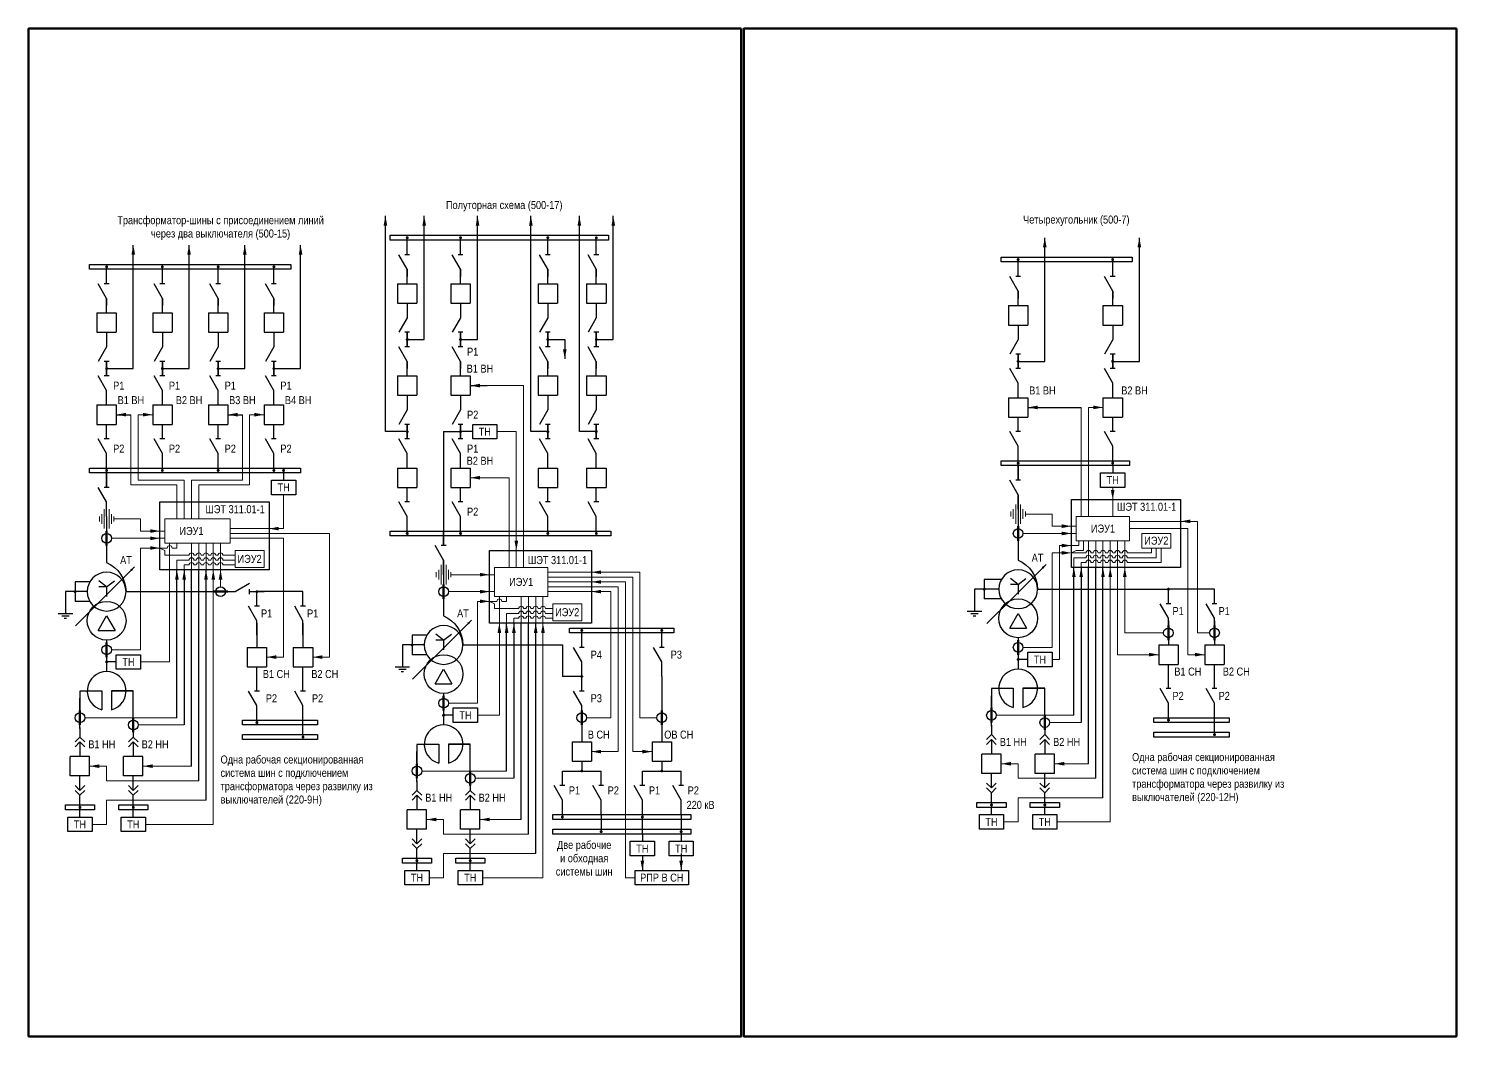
# Model space of a CAD drawing. Header units: millimetres. Extents: x 25558 to 49929, y 1902 to 19390.
# Drawn here: x 35388 to 35977, y 14520 to 14936 of the extents above; entities that cross this region are included whole.
import ezdxf
from ezdxf.enums import TextEntityAlignment as Align

# ---------------------------------------------------------------- set-up
doc = ezdxf.new("R2010")
doc.units = ezdxf.units.MM
doc.layers.add('Основная', color=7, linetype='Continuous', lineweight=30)
doc.layers.add('Тонкая', color=7, linetype='Continuous', lineweight=5)
doc.styles.add('Narrow', font='ARIALN.TTF')
doc.styles.add('Вывод', font='tahoma.ttf', dxfattribs={"height": 2.5})
doc.styles.add('Компонент', font='ARIALN.TTF', dxfattribs={"height": 3.5})

# ---------------------------------------------------------------- blocks, each defined once
blk = doc.blocks.new('*U23')
at = {"color": 0}
blk.add_line((0, 0), (6, 3.43), dxfattribs=at)
blk = doc.blocks.new('*U11')
at = {"color": 0}
blk.add_line((0, -1), (0, 1), dxfattribs=at)
blk = doc.blocks.new('*U34')
at = {"color": 0}
for p, q in [((0, 3), (0, 9)), ((0, -9), (0, -3))]:
    blk.add_line(p, q, dxfattribs=at)
at = {"color": 0, "ltscale": 0.25, "rotation": 89.99999999999999}
for name, p in [('*U23', (0, -3)), ('*U11', (0, 3))]:
    blk.add_blockref(name, p, dxfattribs=at)
at = {"layer": 'Основная'}
for tag, height, style, p in [('В1', 2.5, 'Вывод', (2, 7)), ('ОУ', 3.5, 'Компонент', (-12, 0)), ('В2', 2.5, 'Вывод', (2, -7))]:
    blk.add_attdef(tag, text='', height=height, dxfattribs=dict(at, style=style)).set_placement(p, align=Align.MIDDLE_CENTER)
blk = doc.blocks.new('*U28')
at = {"color": 0}
for p, q in [((0, 0), (-8, 0)), ((-8, -8), (-8, 0)), ((0, -8), (0, 0)), ((0, -8), (-8, -8))]:
    blk.add_line(p, q, dxfattribs=at)
at = {"layer": 'Основная', "style": 'Компонент'}
blk.add_attdef('ОУ', text='', height=3.5, dxfattribs=at).set_placement((-15, -3), align=Align.MIDDLE_CENTER)
blk = doc.blocks.new('*U35')
at = {"color": 0}
for p, q in [((0, 9), (0, 3)), ((0, -3), (0, -9))]:
    blk.add_line(p, q, dxfattribs=at)
at = {"color": 0, "ltscale": 0.25, "xscale": -1, "rotation": 90}
for name, p in [('*U23', (0, 3)), ('*U11', (0, -3))]:
    blk.add_blockref(name, p, dxfattribs=at)
at = {"layer": 'Основная'}
for tag, height, style, p in [('В2', 2.5, 'Вывод', (2, 7)), ('ОУ', 3.5, 'Компонент', (-12, 0)), ('В1', 2.5, 'Вывод', (2, -7))]:
    blk.add_attdef(tag, text='', height=height, dxfattribs=dict(at, style=style)).set_placement(p, align=Align.MIDDLE_CENTER)
blk = doc.blocks.new('*U26')
at = {"ltscale": 0.25}
blk.add_circle((0, 0), 2, dxfattribs=at)
at = {"layer": 'Основная', "color": 0, "lineweight": 50}
blk.add_line((0, -3), (0, 3), dxfattribs=at)
at = {"layer": 'Основная', "style": 'Компонент'}
blk.add_attdef('ОУ', text='', height=3.5, dxfattribs=at).set_placement((-6, 0), align=Align.MIDDLE_CENTER)
blk = doc.blocks.new('*U40')
at = {"ltscale": 0.25}
for p, q in [((-3.46, -4), (0, 2)), ((0, 2), (3.46, -4)), ((-3.46, -4), (3.46, -4))]:
    blk.add_line(p, q, dxfattribs=at)
blk.add_circle((0, 0), 8, dxfattribs=at)
at = {"layer": 'Основная', "style": 'Компонент'}
blk.add_attdef('ОУ', text='', height=3.5, dxfattribs=at).set_placement((17, 0), align=Align.MIDDLE_CENTER)
blk = doc.blocks.new('*U41')
at = {"ltscale": 0.25}
for p, q in [((0, 0), (-20, 0)), ((14.44, 0), (0, 0))]:
    blk.add_line(p, q, dxfattribs=at)
blk.add_lwpolyline([(-18, 0, 1, 0, 0), (-20, 0, 0, 0, 0)], format="xyseb", dxfattribs=at)
at = {"layer": 'Основная', "style": 'Вывод'}
blk.add_attdef('ОС', text='', height=2.5, dxfattribs=at).set_placement((3, 2), align=Align.MIDDLE_CENTER)
blk = doc.blocks.new('*U42')
at = {"ltscale": 0.25}
for q in [(-3.2, 4.4), (3.2, 4.4), (0, -2), (3.21, 2)]:
    blk.add_line((0, 2), q, dxfattribs=at)
blk.add_circle((0, 0), 8, dxfattribs=at)
blk.add_arc((5.23, -0.15), 13.23, 113.28026, 179.33961, dxfattribs=at)
at = {"layer": 'Основная', "style": 'Компонент'}
blk.add_attdef('ОУ', text='', height=3.5, dxfattribs=at).set_placement((-17, 0), align=Align.MIDDLE_CENTER)
blk = doc.blocks.new('*U43')
at = {"color": 0}
for p, q in [((-3, 0), (3, 0)), ((0, 3), (0, 0)), ((-1.5, -1), (1.5, -1)), ((-0.5, -2), (0.5, -2))]:
    blk.add_line(p, q, dxfattribs=at)
blk = doc.blocks.new('*U943')
at = {"layer": 'Основная', "ltscale": 0.25}
for p, q in [((2, 2), (0, 0)), ((0, 0), (2, -2))]:
    blk.add_line(p, q, dxfattribs=at)
blk = doc.blocks.new('*U32')
at = {"color": 0}
for p, q in [((0, 6), (0, 2)), ((0, 0), (0, -6))]:
    blk.add_line(p, q, dxfattribs=at)
at = {"color": 0, "ltscale": 0.25, "xscale": -1, "rotation": 90}
for p in [(0, 2), (0, 0)]:
    blk.add_blockref('*U943', p, dxfattribs=at)
at = {"layer": 'Основная'}
for tag, height, style, p in [('ОУ2', 3.5, 'Компонент', (-5, 6)), ('В2', 2.5, 'Вывод', (3, 6)), ('ОУ1', 3.5, 'Компонент', (-5, -6)), ('В1', 2.5, 'Вывод', (3, -6))]:
    blk.add_attdef(tag, text='', height=height, dxfattribs=dict(at, style=style)).set_placement(p, align=Align.MIDDLE_CENTER)
blk = doc.blocks.new('*U33')
at = {"color": 0}
for p, q in [((0, 0), (0, 6)), ((0, -6), (0, -2))]:
    blk.add_line(p, q, dxfattribs=at)
at = {"color": 0, "ltscale": 0.25, "rotation": 89.99999999999999}
for p in [(0, 0), (0, -2)]:
    blk.add_blockref('*U943', p, dxfattribs=at)
at = {"layer": 'Основная'}
for tag, height, style, p in [('ОУ1', 3.5, 'Компонент', (-5, 6)), ('В1', 2.5, 'Вывод', (3, 6)), ('ОУ2', 3.5, 'Компонент', (-5, -6)), ('В2', 2.5, 'Вывод', (3, -6))]:
    blk.add_attdef(tag, text='', height=height, dxfattribs=dict(at, style=style)).set_placement(p, align=Align.MIDDLE_CENTER)
blk = doc.blocks.new('*U52')
at = {"color": 0}
for p, q in [((0, 3), (0, 9)), ((0, -9), (0, -3))]:
    blk.add_line(p, q, dxfattribs=at)
at = {"color": 0, "ltscale": 0.25, "rotation": 89.99999999999999}
for name, p in [('*U23', (0, -3)), ('*U11', (0, 3))]:
    blk.add_blockref(name, p, dxfattribs=at)
at = {"layer": 'Основная'}
for tag, height, style, p in [('В1', 2.5, 'Вывод', (2, 7)), ('ОУ', 3.5, 'Компонент', (-13, -1)), ('В2', 2.5, 'Вывод', (2, -7))]:
    blk.add_attdef(tag, text='', height=height, dxfattribs=dict(at, style=style)).set_placement(p, align=Align.MIDDLE_CENTER)
blk = doc.blocks.new('*U20')
at = {"ltscale": 0.25}
blk.add_circle((0, 0), 2, dxfattribs=at)
at = {"layer": 'Основная', "color": 0, "lineweight": 50}
blk.add_line((3, 0), (-3, 0), dxfattribs=at)
at = {"layer": 'Основная', "style": 'Компонент'}
blk.add_attdef('ОУ', text='', height=3.5, dxfattribs=at).set_placement((0, -6), align=Align.MIDDLE_CENTER)

msp = doc.modelspace()

# ---------------------------------------------------------------- linework, layer by layer
for p, q in [((35570, 14789), (35577, 14789)), ((35800, 14780), (35822, 14780)), ((35424, 14777), (35430, 14777)), ((35470, 14777), (35476, 14777)), ((35819, 14653), (35819, 14714)), ((35822, 14714), (35822, 14650)), ((35825, 14633), (35825, 14714)), ((35828, 14627), (35828, 14714)), ((35831, 14619), (35831, 14714)), ((35449, 14652), (35449, 14713)), ((35452, 14713), (35452, 14649)), ((35455, 14632), (35455, 14713)), ((35458, 14626), (35458, 14713)), ((35461, 14618), (35461, 14713)), ((35585, 14630), (35585, 14691)), ((35588, 14691), (35588, 14627)), ((35591, 14610), (35591, 14691)), ((35594, 14604), (35594, 14691)), ((35597, 14596), (35597, 14691)), ((35657, 14596), (35657, 14589)), ((35641, 14595), (35641, 14590)), ((35641, 14594), (35641, 14589))]:
    msp.add_line(p, q)
at = {"layer": 'Основная'}
for p, q in [((35535, 14770), (35535, 14859)), ((35551, 14808), (35551, 14859)), ((35573, 14808), (35573, 14859)), ((35595, 14770), (35595, 14859)), ((35615, 14770), (35615, 14859)), ((35629, 14808), (35629, 14859)), ((35544, 14849), (35544, 14850)), ((35566, 14849), (35566, 14850)), ((35602, 14849), (35602, 14850)), ((35622, 14849), (35622, 14850)), ((35807, 14799), (35807, 14850)), ((35846, 14799), (35846, 14850)), ((35431, 14796), (35431, 14847)), ((35454, 14796), (35454, 14847)), ((35477, 14796), (35477, 14847)), ((35500, 14796), (35500, 14847)), ((35420, 14837), (35420, 14838)), ((35443, 14837), (35443, 14838)), ((35466, 14837), (35466, 14838)), ((35489, 14837), (35489, 14838)), ((35544, 14837), (35544, 14834)), ((35566, 14837), (35566, 14834)), ((35602, 14837), (35602, 14834)), ((35622, 14837), (35622, 14834)), ((35796, 14840), (35796, 14841)), ((35835, 14840), (35835, 14841)), ((35796, 14828), (35796, 14825)), ((35835, 14828), (35835, 14825)), ((35420, 14825), (35420, 14822)), ((35443, 14825), (35443, 14822)), ((35466, 14825), (35466, 14822)), ((35489, 14825), (35489, 14822)), ((35544, 14808), (35551, 14808)), ((35566, 14808), (35573, 14808)), ((35602, 14808), (35609, 14808)), ((35609, 14808), (35609, 14800)), ((35622, 14808), (35629, 14808)), ((35420, 14796), (35431, 14796)), ((35443, 14796), (35454, 14796)), ((35466, 14796), (35477, 14796)), ((35489, 14796), (35500, 14796)), ((35544, 14799), (35544, 14796)), ((35566, 14799), (35566, 14796)), ((35602, 14799), (35602, 14796)), ((35622, 14799), (35622, 14796)), ((35796, 14799), (35807, 14799)), ((35835, 14799), (35846, 14799)), ((35796, 14770), (35796, 14774)), ((35835, 14770), (35835, 14774)), ((35420, 14767), (35420, 14771)), ((35443, 14767), (35443, 14771)), ((35466, 14767), (35466, 14771)), ((35489, 14767), (35489, 14771)), ((35544, 14770), (35535, 14770)), ((35559, 14770), (35559, 14727)), ((35559, 14770), (35566, 14770)), ((35571, 14770), (35566, 14770)), ((35602, 14770), (35595, 14770)), ((35622, 14770), (35615, 14770)), ((35420, 14753), (35420, 14755)), ((35443, 14755), (35443, 14754)), ((35466, 14755), (35466, 14754)), ((35489, 14755), (35489, 14754)), ((35796, 14756), (35796, 14758)), ((35796, 14756), (35796, 14750)), ((35796, 14756), (35796, 14750)), ((35835, 14758), (35835, 14757)), ((35835, 14756), (35835, 14757)), ((35835, 14756), (35835, 14753)), ((35420, 14753), (35420, 14747)), ((35493, 14753), (35493, 14754)), ((35493, 14753), (35493, 14750)), ((35544, 14741), (35544, 14745)), ((35566, 14741), (35566, 14745)), ((35602, 14741), (35602, 14745)), ((35622, 14741), (35622, 14745)), ((35796, 14744), (35796, 14718)), ((35420, 14735), (35420, 14720)), ((35796, 14736), (35796, 14721)), ((35544, 14729), (35544, 14728)), ((35559, 14727), (35559, 14723)), ((35566, 14729), (35566, 14728)), ((35602, 14729), (35602, 14728)), ((35622, 14729), (35622, 14728)), ((35420, 14720), (35420, 14716)), ((35796, 14721), (35796, 14717)), ((35559, 14717), (35559, 14698)), ((35501, 14704), (35482, 14704)), ((35877, 14705), (35858, 14705)), ((35559, 14698), (35559, 14694)), ((35482, 14691), (35482, 14681)), ((35501, 14691), (35501, 14681)), ((35858, 14692), (35858, 14682)), ((35877, 14692), (35877, 14682)), ((35420, 14684), (35420, 14671)), ((35616, 14687), (35616, 14688)), ((35649, 14687), (35649, 14688)), ((35796, 14685), (35796, 14672)), ((35608, 14682), (35608, 14669)), ((35424, 14675), (35420, 14675)), ((35482, 14669), (35482, 14673)), ((35501, 14669), (35501, 14673)), ((35800, 14676), (35796, 14676)), ((35858, 14670), (35858, 14674)), ((35877, 14670), (35877, 14674)), ((35616, 14669), (35608, 14669)), ((35649, 14669), (35649, 14651)), ((35409, 14663), (35409, 14650)), ((35559, 14662), (35559, 14649)), ((35785, 14664), (35785, 14651)), ((35785, 14648.5), (35785, 14661)), ((35409, 14647.5), (35409, 14660)), ((35482, 14651), (35482, 14650)), ((35501, 14645), (35501, 14651)), ((35563, 14653), (35559, 14653)), ((35616, 14651), (35616, 14642)), ((35649, 14651), (35649, 14642)), ((35858, 14652), (35858, 14651)), ((35877, 14646), (35877, 14652)), ((35501, 14645), (35501, 14644)), ((35877, 14646), (35877, 14645)), ((35548, 14641), (35548, 14628)), ((35548, 14625.5), (35548, 14638)), ((35616, 14634), (35616, 14630)), ((35649, 14634), (35649, 14630)), ((35608, 14630), (35616, 14630)), ((35616, 14630), (35624, 14630)), ((35641, 14630), (35649, 14630)), ((35649, 14630), (35657, 14630)), ((35409, 14614), (35409, 14616)), ((35409, 14611), (35409, 14614)), ((35431, 14614), (35431, 14616)), ((35431, 14611), (35431, 14614)), ((35785, 14617), (35785, 14615)), ((35785, 14612), (35785, 14615)), ((35807, 14617), (35807, 14615)), ((35807, 14612), (35807, 14615)), ((35608, 14612), (35608, 14611)), ((35624, 14612), (35624, 14606)), ((35641, 14612), (35641, 14611)), ((35641, 14604), (35641, 14611)), ((35657, 14612), (35657, 14606)), ((35624, 14606), (35624, 14605)), ((35641, 14604), (35641, 14601)), ((35657, 14606), (35657, 14605)), ((35657, 14605), (35657, 14601)), ((35548, 14594), (35548, 14592)), ((35548, 14589), (35548, 14592)), ((35570, 14594), (35570, 14592)), ((35570, 14589), (35570, 14592))]:
    msp.add_line(p, q, dxfattribs=at)
for points in [[(35537, 14851), (35627, 14851), (35627, 14849), (35537, 14849)], [(35413, 14839), (35496, 14839), (35496, 14837), (35413, 14837)], [(35789, 14842), (35843, 14842), (35843, 14840), (35789, 14840)], [(35571, 14773), (35581, 14773), (35581, 14767), (35571, 14767)], [(35413, 14755), (35500, 14755), (35500, 14753), (35413, 14753)], [(35789, 14758), (35842, 14758), (35842, 14756), (35789, 14756)], [(35488, 14750), (35498, 14750), (35498, 14744), (35488, 14744)], [(35830, 14753), (35840, 14753), (35840, 14747), (35830, 14747)], [(35442, 14741), (35487, 14741), (35487, 14713), (35442, 14713)], [(35818, 14742), (35863, 14742), (35863, 14714), (35818, 14714)], [(35537, 14729), (35628, 14729), (35628, 14727), (35537, 14727)], [(35578, 14721), (35620, 14721), (35620, 14691), (35578, 14691)], [(35611, 14689), (35654, 14689), (35654, 14687), (35611, 14687)], [(35424, 14678), (35434, 14678), (35434, 14672), (35424, 14672)], [(35800, 14679), (35810, 14679), (35810, 14673), (35800, 14673)], [(35563, 14656), (35573, 14656), (35573, 14650), (35563, 14650)], [(35476, 14651), (35507, 14651), (35507, 14649), (35476, 14649)], [(35852, 14652), (35883, 14652), (35883, 14650), (35852, 14650)], [(35476, 14645), (35507, 14645), (35507, 14643), (35476, 14643)], [(35852, 14646), (35883, 14646), (35883, 14644), (35852, 14644)], [(35403, 14616), (35415, 14616), (35415, 14614), (35403, 14614)], [(35425, 14616), (35437, 14616), (35437, 14614), (35425, 14614)], [(35779, 14617), (35791, 14617), (35791, 14615), (35779, 14615)], [(35801, 14617), (35813, 14617), (35813, 14615), (35801, 14615)], [(35404, 14611), (35414, 14611), (35414, 14605), (35404, 14605)], [(35426, 14611), (35436, 14611), (35436, 14605), (35426, 14605)], [(35604, 14612), (35661, 14612), (35661, 14610), (35604, 14610)], [(35780, 14612), (35790, 14612), (35790, 14606), (35780, 14606)], [(35802, 14612), (35812, 14612), (35812, 14606), (35802, 14606)], [(35604, 14606), (35661, 14606), (35661, 14604), (35604, 14604)], [(35636, 14601), (35646, 14601), (35646, 14595), (35636, 14595)], [(35652, 14601), (35662, 14601), (35662, 14595), (35652, 14595)], [(35542, 14594), (35554, 14594), (35554, 14592), (35542, 14592)], [(35564, 14594), (35576, 14594), (35576, 14592), (35564, 14592)], [(35543, 14589), (35553, 14589), (35553, 14583), (35543, 14583)], [(35565, 14589), (35575, 14589), (35575, 14583), (35565, 14583)], [(35638, 14589), (35660, 14589), (35660, 14583), (35638, 14583)]]:
    msp.add_lwpolyline(points, close=True, dxfattribs=at)
at = {"layer": 'Основная', "ltscale": 0.25, "const_width": 0.6}
for points in [[(35543.7, 14850, 1), (35544.3, 14850, 1)], [(35565.7, 14850, 1), (35566.3, 14850, 1)], [(35601.7, 14850, 1), (35602.3, 14850, 1)], [(35621.7, 14850, 1), (35622.3, 14850, 1)], [(35419.7, 14838, 1), (35420.3, 14838, 1)], [(35442.7, 14838, 1), (35443.3, 14838, 1)], [(35465.7, 14838, 1), (35466.3, 14838, 1)], [(35488.7, 14838, 1), (35489.3, 14838, 1)], [(35795.7, 14841, 1), (35796.3, 14841, 1)], [(35834.7, 14841, 1), (35835.3, 14841, 1)], [(35544.3, 14808.01, 1), (35543.7, 14808.01, 1)], [(35566.3, 14808.01, 1), (35565.7, 14808.01, 1)], [(35602.3, 14808.01, 1), (35601.7, 14808.01, 1)], [(35622.3, 14808.01, 1), (35621.7, 14808.01, 1)], [(35420.3, 14796.01, 1), (35419.7, 14796.01, 1)], [(35443.3, 14796.01, 1), (35442.7, 14796.01, 1)], [(35466.3, 14796.01, 1), (35465.7, 14796.01, 1)], [(35489.3, 14796.01, 1), (35488.7, 14796.01, 1)], [(35796.3, 14799.01, 1), (35795.7, 14799.01, 1)], [(35835.3, 14799.01, 1), (35834.7, 14799.01, 1)], [(35544.3, 14770.01, 1), (35543.7, 14770.01, 1)], [(35566.3, 14770.01, 1), (35565.7, 14770.01, 1)], [(35602.3, 14770.01, 1), (35601.7, 14770.01, 1)], [(35622.3, 14770.01, 1), (35621.7, 14770.01, 1)], [(35419.7, 14754, 1), (35420.3, 14754, 1)], [(35442.7, 14754, 1), (35443.3, 14754, 1)], [(35465.7, 14754, 1), (35466.3, 14754, 1)], [(35488.7, 14754, 1), (35489.3, 14754, 1)], [(35492.7, 14754, 1), (35493.3, 14754, 1)], [(35795.7, 14757, 1), (35796.3, 14757, 1)], [(35834.7, 14757, 1), (35835.3, 14757, 1)], [(35543.7, 14728, 1), (35544.3, 14728, 1)], [(35565.7, 14728, 1), (35566.3, 14728, 1)], [(35601.7, 14728, 1), (35602.3, 14728, 1)], [(35621.7, 14728, 1), (35622.3, 14728, 1)], [(35406.7, 14704, 1), (35407.3, 14704, 1)], [(35481.7, 14704, 1), (35482.3, 14704, 1)], [(35781.7, 14705, 1), (35782.3, 14705, 1)], [(35857.7, 14705, 1), (35858.3, 14705, 1)], [(35615.7, 14688, 1), (35616.3, 14688, 1)], [(35648.7, 14688, 1), (35649.3, 14688, 1)], [(35545.7, 14682, 1), (35546.3, 14682, 1)], [(35419.7, 14675, 1), (35420.3, 14675, 1)], [(35795.7, 14676, 1), (35796.3, 14676, 1)], [(35616.3, 14669.01, 1), (35615.7, 14669.01, 1)], [(35481.7, 14650, 1), (35482.3, 14650, 1)], [(35558.7, 14653, 1), (35559.3, 14653, 1)], [(35857.7, 14651, 1), (35858.3, 14651, 1)], [(35500.7, 14644, 1), (35501.3, 14644, 1)], [(35876.7, 14645, 1), (35877.3, 14645, 1)], [(35616.3, 14630.01, 1), (35615.7, 14630.01, 1)], [(35649.3, 14630.01, 1), (35648.7, 14630.01, 1)], [(35408.7, 14615, 1), (35409.3, 14615, 1)], [(35430.7, 14615, 1), (35431.3, 14615, 1)], [(35784.7, 14616, 1), (35785.3, 14616, 1)], [(35806.7, 14616, 1), (35807.3, 14616, 1)], [(35607.7, 14611, 1), (35608.3, 14611, 1)], [(35640.7, 14611, 1), (35641.3, 14611, 1)], [(35623.7, 14605, 1), (35624.3, 14605, 1)], [(35656.7, 14605, 1), (35657.3, 14605, 1)], [(35547.7, 14593, 1), (35548.3, 14593, 1)], [(35569.7, 14593, 1), (35570.3, 14593, 1)]]:
    msp.add_lwpolyline(points, format="xyb", close=True, dxfattribs=at)
at = {"layer": 'Основная'}
for points in [[(35413, 14708), (35407, 14708)], [(35407, 14708), (35407, 14700)], [(35789, 14709), (35782, 14709)], [(35782, 14709), (35782, 14701)], [(35407, 14704), (35403, 14704)], [(35403, 14704), (35403, 14698)], [(35412, 14704), (35406, 14704)], [(35428, 14704), (35446, 14704)], [(35446, 14704), (35473, 14704)], [(35782, 14705), (35778, 14705)], [(35778, 14705), (35778, 14699)], [(35788, 14705), (35781, 14705)], [(35804, 14705), (35822, 14705)], [(35822, 14705), (35858, 14705)], [(35413, 14700), (35407, 14700)], [(35789, 14701), (35782, 14701)], [(35420, 14684), (35420, 14676)], [(35552, 14686), (35546, 14686)], [(35546, 14686), (35546, 14678)], [(35796, 14685), (35796, 14677)], [(35546, 14682), (35542, 14682)], [(35542, 14682), (35542, 14676)], [(35551, 14682), (35545, 14682)], [(35552, 14678), (35546, 14678)], [(35567, 14682), (35585, 14682)], [(35585, 14682), (35608, 14682)], [(35409, 14663.13), (35418, 14663.13), (35418, 14655.25)], [(35409, 14663.13), (35418, 14663.13)], [(35431, 14663.13), (35422, 14663.13), (35422, 14655.25)], [(35422, 14663.13), (35431, 14663.13)], [(35431, 14648), (35431, 14663.13)], [(35559, 14662), (35559, 14654)], [(35785, 14664.13), (35794, 14664.13), (35794, 14656.25)], [(35785, 14664.13), (35794, 14664.13)], [(35807, 14664.13), (35798, 14664.13), (35798, 14656.25)], [(35798, 14664.13), (35807, 14664.13)], [(35807, 14649), (35807, 14664.13)], [(35548, 14641.13), (35557, 14641.13), (35557, 14633.25)], [(35548, 14641.13), (35557, 14641.13)], [(35570, 14641.13), (35561, 14641.13), (35561, 14633.25)], [(35561, 14641.13), (35570, 14641.13)], [(35570, 14626), (35570, 14641.13)]]:
    msp.add_lwpolyline(points, dxfattribs=at)
at = {"layer": 'Основная', "ltscale": 0.25}
for centre in [(35796, 14664), (35420, 14663), (35559, 14641)]:
    msp.add_arc(centre, 8, 284.47752, 255.5225, dxfattribs=at)
at = {"layer": 'Тонкая'}
for p, q in [((35577, 14789), (35592, 14789)), ((35592, 14789), (35592, 14719)), ((35822, 14780), (35822, 14742)), ((35831, 14780), (35825, 14780)), ((35825, 14780), (35825, 14742)), ((35430, 14777), (35430, 14748)), ((35439, 14777), (35433, 14777)), ((35433, 14777), (35433, 14750)), ((35476, 14777), (35476, 14750)), ((35485, 14777), (35479, 14777)), ((35479, 14777), (35479, 14748)), ((35581, 14770), (35589, 14770)), ((35589, 14770), (35589, 14719)), ((35433, 14750), (35452, 14750)), ((35452, 14750), (35452, 14748)), ((35476, 14750), (35455, 14750)), ((35455, 14750), (35455, 14741)), ((35570, 14751), (35586, 14751)), ((35586, 14751), (35586, 14719)), ((35430, 14748), (35449, 14748)), ((35449, 14748), (35449, 14741)), ((35452, 14748), (35452, 14741)), ((35458, 14741), (35458, 14748)), ((35458, 14748), (35479, 14748)), ((35493, 14744), (35493, 14730)), ((35835, 14747), (35835, 14742)), ((35419, 14738), (35419, 14730)), ((35421, 14738), (35421, 14730)), ((35449, 14741), (35449, 14734)), ((35452, 14741), (35452, 14734)), ((35455, 14741), (35455, 14734)), ((35458, 14741), (35458, 14734)), ((35793, 14737), (35793, 14735)), ((35794, 14738), (35794, 14734)), ((35795, 14740), (35795, 14732)), ((35797, 14740), (35797, 14732)), ((35798, 14738), (35798, 14734)), ((35799, 14737), (35799, 14735)), ((35822, 14742), (35822, 14735)), ((35825, 14742), (35825, 14735)), ((35835, 14742), (35835, 14735)), ((35417, 14735), (35417, 14733)), ((35418, 14736), (35418, 14732)), ((35422, 14736), (35422, 14732)), ((35423, 14735), (35423, 14733)), ((35423, 14734), (35434, 14734)), ((35434, 14734), (35434, 14729)), ((35799, 14736), (35810, 14736)), ((35810, 14736), (35810, 14731)), ((35810, 14731), (35818, 14731)), ((35818, 14731), (35820, 14731)), ((35863, 14733), (35842, 14733)), ((35870, 14733), (35863, 14733)), ((35870, 14687), (35870, 14733)), ((35422, 14726), (35442, 14726)), ((35434, 14729), (35442, 14729)), ((35442, 14729), (35444, 14729)), ((35442, 14726), (35444, 14726)), ((35471, 14730), (35487, 14730)), ((35471, 14728), (35487, 14728)), ((35471, 14726), (35487, 14726)), ((35487, 14730), (35493, 14730)), ((35512, 14728), (35487, 14728)), ((35487, 14726), (35493, 14726)), ((35493, 14677), (35493, 14726)), ((35512, 14677), (35512, 14728)), ((35798, 14728), (35818, 14728)), ((35818, 14728), (35820, 14728)), ((35821, 14723), (35821, 14725)), ((35823, 14721), (35823, 14725)), ((35825, 14714), (35825, 14725)), ((35828, 14714), (35828, 14725)), ((35831, 14714), (35831, 14725)), ((35834, 14714), (35834, 14725)), ((35837, 14714), (35837, 14725)), ((35840, 14714), (35840, 14725)), ((35863, 14730), (35842, 14730)), ((35866, 14730), (35863, 14730)), ((35866, 14678), (35866, 14730)), ((35434, 14680), (35434, 14722)), ((35434, 14722), (35442, 14722)), ((35442, 14722), (35445, 14722)), ((35442, 14722), (35444, 14721)), ((35444, 14721), (35444, 14719)), ((35446, 14713), (35446, 14724)), ((35447, 14722), (35449, 14722)), ((35449, 14722), (35449, 14724)), ((35455, 14713), (35455, 14724)), ((35458, 14713), (35458, 14724)), ((35461, 14713), (35461, 14724)), ((35464, 14713), (35464, 14724)), ((35467, 14713), (35467, 14724)), ((35810, 14681), (35810, 14720)), ((35810, 14720), (35816, 14720)), ((35813, 14676), (35813, 14723)), ((35813, 14723), (35818, 14723)), ((35818, 14723), (35821, 14723)), ((35820, 14721), (35818, 14720)), ((35818, 14720), (35824, 14720)), ((35818, 14720), (35822, 14720)), ((35820, 14721), (35823, 14721)), ((35826, 14720), (35827, 14720)), ((35826, 14720), (35827, 14720)), ((35829, 14720), (35830, 14720)), ((35829, 14720), (35830, 14720)), ((35832, 14720), (35833, 14720)), ((35832, 14720), (35833, 14720)), ((35835, 14720), (35836, 14720)), ((35835, 14720), (35836, 14720)), ((35838, 14720), (35839, 14720)), ((35838, 14720), (35839, 14720)), ((35841, 14720), (35851, 14720)), ((35851, 14720), (35851, 14722)), ((35853, 14718), (35853, 14722)), ((35855, 14716), (35855, 14722)), ((35444, 14719), (35453, 14719)), ((35449, 14713), (35449, 14717)), ((35449, 14717), (35454, 14717)), ((35452, 14713), (35452, 14715)), ((35452, 14715), (35454, 14715)), ((35453, 14719), (35454, 14719)), ((35453, 14719), (35454, 14719)), ((35453, 14717), (35454, 14717)), ((35453, 14715), (35454, 14715)), ((35456, 14719), (35457, 14719)), ((35456, 14719), (35457, 14719)), ((35456, 14717), (35457, 14717)), ((35456, 14717), (35457, 14717)), ((35456, 14715), (35457, 14715)), ((35456, 14715), (35457, 14715)), ((35459, 14719), (35460, 14719)), ((35459, 14719), (35460, 14719)), ((35459, 14717), (35460, 14717)), ((35459, 14717), (35460, 14717)), ((35459, 14715), (35460, 14715)), ((35459, 14715), (35460, 14715)), ((35462, 14719), (35463, 14719)), ((35462, 14719), (35463, 14719)), ((35462, 14717), (35463, 14717)), ((35462, 14717), (35463, 14717)), ((35462, 14715), (35463, 14715)), ((35462, 14715), (35463, 14715)), ((35465, 14719), (35466, 14719)), ((35465, 14717), (35466, 14717)), ((35465, 14715), (35466, 14715)), ((35468, 14719), (35473, 14719)), ((35468, 14717), (35473, 14717)), ((35468, 14715), (35473, 14715)), ((35558, 14715), (35558, 14707)), ((35560, 14715), (35560, 14707)), ((35586, 14719), (35586, 14714)), ((35589, 14719), (35589, 14714)), ((35592, 14719), (35592, 14714)), ((35819, 14718), (35824, 14718)), ((35819, 14714), (35819, 14718)), ((35822, 14716), (35824, 14716)), ((35822, 14714), (35822, 14716)), ((35826, 14718), (35827, 14718)), ((35826, 14718), (35827, 14718)), ((35826, 14716), (35827, 14716)), ((35826, 14716), (35827, 14716)), ((35829, 14718), (35830, 14718)), ((35829, 14718), (35830, 14718)), ((35829, 14716), (35830, 14716)), ((35829, 14716), (35830, 14716)), ((35832, 14718), (35833, 14718)), ((35832, 14718), (35833, 14718)), ((35832, 14716), (35833, 14716)), ((35832, 14716), (35833, 14716)), ((35834, 14609), (35834, 14714)), ((35835, 14718), (35836, 14718)), ((35835, 14718), (35836, 14718)), ((35835, 14716), (35836, 14716)), ((35835, 14716), (35836, 14716)), ((35837, 14714), (35837, 14678)), ((35838, 14718), (35839, 14718)), ((35838, 14718), (35839, 14718)), ((35838, 14716), (35839, 14716)), ((35838, 14716), (35839, 14716)), ((35840, 14687), (35840, 14714)), ((35841, 14718), (35853, 14718)), ((35841, 14716), (35855, 14716)), ((35446, 14675), (35446, 14713)), ((35464, 14608), (35464, 14713)), ((35467, 14706), (35467, 14713)), ((35556, 14712), (35556, 14710)), ((35557, 14713), (35557, 14709)), ((35561, 14713), (35561, 14709)), ((35562, 14712), (35562, 14710)), ((35562, 14711), (35567, 14711)), ((35578, 14711), (35567, 14711)), ((35578, 14711), (35580, 14711)), ((35620, 14712), (35602, 14712)), ((35602, 14710), (35620, 14710)), ((35602, 14708), (35620, 14708)), ((35640, 14712), (35620, 14712)), ((35637, 14710), (35620, 14710)), ((35620, 14708), (35634, 14708)), ((35634, 14708), (35634, 14586)), ((35637, 14638), (35637, 14710)), ((35640, 14652), (35640, 14712)), ((35561, 14704), (35578, 14704)), ((35578, 14704), (35580, 14704)), ((35582, 14691), (35582, 14702)), ((35585, 14700), (35585, 14702)), ((35591, 14691), (35591, 14702)), ((35594, 14691), (35594, 14702)), ((35597, 14691), (35597, 14702)), ((35600, 14691), (35600, 14702)), ((35602, 14706), (35620, 14706)), ((35602, 14704), (35620, 14704)), ((35631, 14706), (35620, 14706)), ((35628, 14704), (35620, 14704)), ((35628, 14652), (35628, 14704)), ((35631, 14638), (35631, 14706)), ((35573, 14658), (35573, 14700)), ((35573, 14700), (35578, 14700)), ((35578, 14700), (35581, 14700)), ((35578, 14700), (35580, 14699)), ((35580, 14699), (35580, 14697)), ((35580, 14697), (35589, 14697)), ((35583, 14700), (35585, 14700)), ((35589, 14697), (35590, 14697)), ((35589, 14697), (35590, 14697)), ((35592, 14697), (35593, 14697)), ((35592, 14697), (35593, 14697)), ((35595, 14697), (35596, 14697)), ((35595, 14697), (35596, 14697)), ((35598, 14697), (35599, 14697)), ((35598, 14697), (35599, 14697)), ((35601, 14697), (35604, 14697)), ((35582, 14653), (35582, 14691)), ((35585, 14691), (35585, 14695)), ((35585, 14695), (35590, 14695)), ((35588, 14691), (35588, 14693)), ((35588, 14693), (35590, 14693)), ((35589, 14695), (35590, 14695)), ((35589, 14693), (35590, 14693)), ((35592, 14695), (35593, 14695)), ((35592, 14695), (35593, 14695)), ((35592, 14693), (35593, 14693)), ((35592, 14693), (35593, 14693)), ((35595, 14695), (35596, 14695)), ((35595, 14695), (35596, 14695)), ((35595, 14693), (35596, 14693)), ((35595, 14693), (35596, 14693)), ((35598, 14695), (35599, 14695)), ((35598, 14695), (35599, 14695)), ((35598, 14693), (35599, 14693)), ((35598, 14693), (35599, 14693)), ((35600, 14586), (35600, 14691)), ((35601, 14695), (35604, 14695)), ((35601, 14693), (35604, 14693)), ((35856, 14687), (35840, 14687)), ((35875, 14687), (35870, 14687)), ((35422, 14680), (35434, 14680)), ((35798, 14681), (35810, 14681)), ((35837, 14678), (35854, 14678)), ((35866, 14678), (35873, 14678)), ((35434, 14675), (35446, 14675)), ((35493, 14677), (35486, 14677)), ((35512, 14677), (35505, 14677)), ((35810, 14676), (35813, 14676)), ((35561, 14658), (35573, 14658)), ((35411, 14652), (35449, 14652)), ((35433, 14649), (35452, 14649)), ((35573, 14653), (35582, 14653)), ((35618, 14652), (35628, 14652)), ((35640, 14652), (35647, 14652)), ((35787, 14653), (35819, 14653)), ((35809, 14650), (35822, 14650)), ((35620, 14638), (35631, 14638)), ((35645, 14638), (35637, 14638)), ((35413, 14632), (35420, 14632)), ((35420, 14632), (35420, 14626)), ((35455, 14632), (35435, 14632)), ((35789, 14633), (35796, 14633)), ((35796, 14633), (35796, 14627)), ((35825, 14633), (35811, 14633)), ((35420, 14626), (35458, 14626)), ((35550, 14630), (35585, 14630)), ((35572, 14627), (35588, 14627)), ((35796, 14627), (35828, 14627)), ((35796, 14609), (35796, 14619)), ((35796, 14619), (35831, 14619)), ((35420, 14608), (35420, 14618)), ((35420, 14618), (35461, 14618)), ((35414, 14608), (35420, 14608)), ((35436, 14608), (35464, 14608)), ((35552, 14610), (35559, 14610)), ((35559, 14610), (35559, 14604)), ((35591, 14610), (35574, 14610)), ((35790, 14609), (35796, 14609)), ((35812, 14609), (35834, 14609)), ((35559, 14604), (35594, 14604)), ((35559, 14586), (35559, 14596)), ((35559, 14596), (35597, 14596)), ((35657, 14595), (35657, 14596)), ((35553, 14586), (35559, 14586)), ((35575, 14586), (35600, 14586)), ((35638, 14586), (35634, 14586))]:
    msp.add_line(p, q, dxfattribs=at)
at = {"layer": 'Тонкая', "color": 3, "lineweight": 50}
for points in [[(35681.8, 14936.3), (35681.8, 14520.5), (35387.8, 14520.5), (35387.8, 14936.3)], [(35976.8, 14936.3), (35976.8, 14520.5), (35682.8, 14520.5), (35682.8, 14936.3)]]:
    msp.add_lwpolyline(points, close=True, dxfattribs=at)
at = {"layer": 'Тонкая', "ltscale": 0.3}
for points in [[(35535, 14859, 0, 1.5, 0), (35535, 14855, 0, 0, 0)], [(35551, 14859, 0, 1.5, 0), (35551, 14855, 0, 0, 0)], [(35573, 14859, 0, 1.5, 0), (35573, 14855, 0, 0, 0)], [(35595, 14859, 0, 1.5, 0), (35595, 14855, 0, 0, 0)], [(35615, 14859, 0, 1.5, 0), (35615, 14855, 0, 0, 0)], [(35629, 14859, 0, 1.5, 0), (35629, 14855, 0, 0, 0)], [(35807, 14850, 0, 1.5, 0), (35807, 14846, 0, 0, 0)], [(35846, 14850, 0, 1.5, 0), (35846, 14846, 0, 0, 0)], [(35431, 14847, 0, 1.5, 0), (35431, 14843, 0, 0, 0)], [(35454, 14847, 0, 1.5, 0), (35454, 14843, 0, 0, 0)], [(35477, 14847, 0, 1.5, 0), (35477, 14843, 0, 0, 0)], [(35500, 14847, 0, 1.5, 0), (35500, 14843, 0, 0, 0)], [(35609, 14800, 0, 1.5, 0), (35609, 14804, 0, 0, 0)], [(35570, 14789, 0, 1.5, 0), (35574, 14789, 0, 0, 0)], [(35800, 14780, 0, 1.5, 0), (35804, 14780, 0, 0, 0)], [(35831, 14780, 0, 1.5, 0), (35827, 14780, 0, 0, 0)], [(35424, 14777, 0, 1.5, 0), (35428, 14777, 0, 0, 0)], [(35439, 14777, 0, 1.5, 0), (35435, 14777, 0, 0, 0)], [(35470, 14777, 0, 1.5, 0), (35474, 14777, 0, 0, 0)], [(35485, 14777, 0, 1.5, 0), (35481, 14777, 0, 0, 0)], [(35570, 14751, 0, 1.5, 0), (35574, 14751, 0, 0, 0)], [(35835, 14742, 0, 1.5, 0), (35835, 14746, 0, 0, 0)], [(35818, 14731, 0, 1.5, 0), (35814, 14731, 0, 0, 0)], [(35863, 14733, 0, 1.5, 0), (35867, 14733, 0, 0, 0)], [(35442, 14729, 0, 1.5, 0), (35438, 14729, 0, 0, 0)], [(35442, 14726, 0, 1.5, 0), (35438, 14726, 0, 0, 0)], [(35487, 14730, 0, 1.5, 0), (35491, 14730, 0, 0, 0)], [(35589, 14721, 0, 1.5, 0), (35589, 14725, 0, 0, 0)], [(35818, 14728, 0, 1.5, 0), (35814, 14728, 0, 0, 0)], [(35442, 14722, 0, 1.5, 0), (35438, 14722, 0, 0, 0)], [(35818, 14723, 0, 1.5, 0), (35814, 14723, 0, 0, 0)], [(35818, 14720, 0, 1.5, 0), (35814, 14720, 0, 0, 0)], [(35449, 14713, 0, 1.5, 0), (35449, 14709, 0, 0, 0)], [(35452, 14713, 0, 1.5, 0), (35452, 14709, 0, 0, 0)], [(35461, 14713, 0, 1.5, 0), (35461, 14709, 0, 0, 0)], [(35464, 14713, 0, 1.5, 0), (35464, 14709, 0, 0, 0)], [(35467, 14713, 0, 1.5, 0), (35467, 14709, 0, 0, 0)], [(35819, 14714, 0, 1.5, 0), (35819, 14710, 0, 0, 0)], [(35822, 14714, 0, 1.5, 0), (35822, 14710, 0, 0, 0)], [(35831, 14714, 0, 1.5, 0), (35831, 14710, 0, 0, 0)], [(35834, 14714, 0, 1.5, 0), (35834, 14710, 0, 0, 0)], [(35840, 14714, 0, 1.5, 0), (35840, 14710, 0, 0, 0)], [(35578, 14711, 0, 1.5, 0), (35574, 14711, 0, 0, 0)], [(35620, 14712, 0, 1.5, 0), (35624, 14712, 0, 0, 0)], [(35620, 14708, 0, 1.5, 0), (35624, 14708, 0, 0, 0)], [(35578, 14704, 0, 1.5, 0), (35574, 14704, 0, 0, 0)], [(35620, 14704, 0, 1.5, 0), (35624, 14704, 0, 0, 0)], [(35578, 14700, 0, 1.5, 0), (35574, 14700, 0, 0, 0)], [(35582, 14691, 0, 1.5, 0), (35582, 14687, 0, 0, 0)], [(35585, 14691, 0, 1.5, 0), (35585, 14687, 0, 0, 0)], [(35588, 14691, 0, 1.5, 0), (35588, 14687, 0, 0, 0)], [(35597, 14691, 0, 1.5, 0), (35597, 14687, 0, 0, 0)], [(35600, 14691, 0, 1.5, 0), (35600, 14687, 0, 0, 0)], [(35854, 14678, 0, 1.5, 0), (35850, 14678, 0, 0, 0)], [(35873, 14678, 0, 1.5, 0), (35869, 14678, 0, 0, 0)], [(35486, 14677, 0, 1.5, 0), (35490, 14677, 0, 0, 0)], [(35505, 14677, 0, 1.5, 0), (35509, 14677, 0, 0, 0)], [(35620, 14638, 0, 1.5, 0), (35624, 14638, 0, 0, 0)], [(35645, 14638, 0, 1.5, 0), (35641, 14638, 0, 0, 0)], [(35413, 14632, 0, 1.5, 0), (35417, 14632, 0, 0, 0)], [(35435, 14632, 0, 1.5, 0), (35439, 14632, 0, 0, 0)], [(35789, 14633, 0, 1.5, 0), (35793, 14633, 0, 0, 0)], [(35811, 14633, 0, 1.5, 0), (35815, 14633, 0, 0, 0)], [(35552, 14610, 0, 1.5, 0), (35556, 14610, 0, 0, 0)], [(35574, 14610, 0, 1.5, 0), (35578, 14610, 0, 0, 0)], [(35641, 14589, 0, 1.5, 0), (35641, 14593, 0, 0, 0)], [(35657, 14589, 0, 1.5, 0), (35657, 14593, 0, 0, 0)]]:
    msp.add_lwpolyline(points, format="xyseb", dxfattribs=at)
at = {"layer": 'Тонкая'}
for points in [[(35444, 14734), (35471, 14734), (35471, 14724), (35444, 14724)], [(35820, 14735), (35842, 14735), (35842, 14725), (35820, 14725)], [(35847, 14728), (35859, 14728), (35859, 14722), (35847, 14722)], [(35473, 14721), (35485, 14721), (35485, 14714), (35473, 14714)], [(35580, 14714), (35602, 14714), (35602, 14702), (35580, 14702)], [(35604, 14699), (35616, 14699), (35616, 14692), (35604, 14692)]]:
    msp.add_lwpolyline(points, close=True, dxfattribs=at)
for centre in [(35446, 14722), (35455, 14719), (35458, 14719), (35461, 14719), (35464, 14719), (35467, 14719), (35825, 14720), (35828, 14720), (35831, 14720), (35834, 14720), (35837, 14720), (35840, 14720), (35455, 14717), (35455, 14715), (35458, 14717), (35458, 14715), (35461, 14717), (35461, 14715), (35464, 14717), (35464, 14715), (35467, 14717), (35467, 14715), (35825, 14718), (35825, 14716), (35828, 14718), (35828, 14716), (35831, 14718), (35831, 14716), (35834, 14718), (35834, 14716), (35837, 14718), (35837, 14716), (35840, 14718), (35840, 14716), (35582, 14700), (35591, 14697), (35591, 14695), (35594, 14697), (35594, 14695), (35597, 14697), (35597, 14695), (35600, 14697), (35600, 14695), (35591, 14693), (35594, 14693), (35597, 14693), (35600, 14693)]:
    msp.add_arc(centre, 1, 0, 180, dxfattribs=at)

# ---------------------------------------------------------------- block references
at = {"layer": 'Основная'}
for name, p in [('*U34', (35544, 14840)), ('*U34', (35566, 14840)), ('*U34', (35602, 14840)), ('*U34', (35622, 14840)), ('*U34', (35420, 14828)), ('*U34', (35443, 14828)), ('*U34', (35466, 14828)), ('*U34', (35489, 14828)), ('*U34', (35796, 14831)), ('*U34', (35835, 14831)), ('*U35', (35544, 14814)), ('*U35', (35566, 14814)), ('*U35', (35602, 14814)), ('*U35', (35622, 14814)), ('*U35', (35796, 14805)), ('*U35', (35835, 14805)), ('*U35', (35420, 14802)), ('*U35', (35443, 14802)), ('*U35', (35466, 14802)), ('*U35', (35489, 14802)), ('*U34', (35544, 14802)), ('*U34', (35566, 14802)), ('*U34', (35602, 14802)), ('*U34', (35622, 14802)), ('*U34', (35796, 14793)), ('*U34', (35835, 14793)), ('*U34', (35420, 14790)), ('*U34', (35443, 14790)), ('*U34', (35466, 14790)), ('*U34', (35489, 14790)), ('*U35', (35544, 14776)), ('*U35', (35566, 14776)), ('*U35', (35602, 14776)), ('*U35', (35622, 14776)), ('*U34', (35420, 14764)), ('*U34', (35443, 14764)), ('*U34', (35466, 14764)), ('*U34', (35489, 14764)), ('*U34', (35544, 14764)), ('*U34', (35566, 14764)), ('*U34', (35602, 14764)), ('*U34', (35622, 14764)), ('*U34', (35796, 14767)), ('*U34', (35835, 14767)), ('*U34', (35796, 14747)), ('*U34', (35420, 14744)), ('*U34', (35544, 14738)), ('*U34', (35566, 14738)), ('*U34', (35602, 14738)), ('*U34', (35622, 14738)), ('*U34', (35559, 14720)), ('*U34', (35482, 14695)), ('*U52', (35501, 14695)), ('*U34', (35858, 14696)), ('*U52', (35877, 14696)), ('*U34', (35616, 14678)), ('*U34', (35649, 14678)), ('*U34', (35482, 14660)), ('*U52', (35501, 14660)), ('*U34', (35616, 14660)), ('*U34', (35858, 14661)), ('*U52', (35877, 14661)), ('*U34', (35608, 14621)), ('*U34', (35624, 14621)), ('*U34', (35641, 14621)), ('*U34', (35657, 14621))]:
    msp.add_blockref(name, p, dxfattribs=at)
at = {"layer": 'Основная', "ltscale": 0.25}
for name, p, rotation in [('*U28', (35540, 14823), 180), ('*U28', (35562, 14823), 180), ('*U28', (35598, 14823), 180), ('*U28', (35618, 14823), 180), ('*U28', (35792, 14814), 180), ('*U28', (35831, 14814), 180), ('*U28', (35416, 14811), 180), ('*U28', (35439, 14811), 180), ('*U28', (35462, 14811), 180), ('*U28', (35485, 14811), 180), ('*U28', (35540, 14785), 180), ('*U28', (35562, 14785), 180), ('*U28', (35598, 14785), 180), ('*U28', (35618, 14785), 180), ('*U28', (35792, 14776), 180), ('*U28', (35831, 14776), 180), ('*U28', (35416, 14773), 180), ('*U28', (35439, 14773), 180), ('*U28', (35462, 14773), 180), ('*U28', (35485, 14773), 180), ('*U28', (35540, 14747), 180), ('*U28', (35562, 14747), 180), ('*U28', (35598, 14747), 180), ('*U28', (35618, 14747), 180), ('*U41', (35417.36, 14700.05), 224.9999999999999), ('*U41', (35793.36, 14701.05), 224.9999999999999), ('*U41', (35556.36, 14678.05), 224.9999999999999), ('*U28', (35478, 14673), 180), ('*U28', (35497, 14673), 180), ('*U28', (35854, 14674), 180), ('*U28', (35873, 14674), 180), ('*U28', (35612, 14634), 180), ('*U28', (35645, 14634), 180)]:
    msp.add_blockref(name, p, dxfattribs=dict(at, rotation=rotation))
for name, p in [('*U26', (35796, 14728)), ('*U26', (35420, 14726)), ('*U20', (35467, 14704)), ('*U26', (35559, 14704)), ('*U43', (35403, 14695)), ('*U43', (35778, 14696)), ('*U26', (35858, 14687)), ('*U26', (35877, 14687)), ('*U26', (35796, 14681)), ('*U26', (35420, 14680)), ('*U43', (35542, 14673)), ('*U26', (35559, 14658)), ('*U26', (35409, 14652)), ('*U26', (35616, 14652)), ('*U26', (35649, 14652)), ('*U26', (35785, 14653)), ('*U26', (35431, 14649)), ('*U32', (35785, 14643)), ('*U26', (35807, 14650)), ('*U32', (35807, 14643)), ('*U32', (35409, 14642)), ('*U32', (35431, 14642)), ('*U28', (35789, 14637)), ('*U28', (35811, 14637)), ('*U28', (35413, 14636)), ('*U28', (35435, 14636)), ('*U26', (35548, 14630)), ('*U33', (35409, 14622)), ('*U33', (35431, 14622)), ('*U32', (35548, 14620)), ('*U26', (35570, 14627)), ('*U32', (35570, 14620)), ('*U33', (35785, 14623)), ('*U33', (35807, 14623)), ('*U28', (35552, 14614)), ('*U28', (35574, 14614)), ('*U33', (35548, 14600)), ('*U33', (35570, 14600))]:
    msp.add_blockref(name, p, dxfattribs=at)
at = {"layer": 'Основная', "ltscale": 0.35, "xscale": -1}
for p in [(35420, 14704), (35796, 14705), (35559, 14682)]:
    msp.add_blockref('*U42', p, dxfattribs=at)
at = {"layer": 'Основная', "rotation": 270}
msp.add_blockref('*U34', (35476, 14704), dxfattribs=at)
at = {"layer": 'Основная', "ltscale": 0.35}
for p in [(35420, 14692), (35796, 14693), (35559, 14670)]:
    msp.add_blockref('*U40', p, dxfattribs=at)

# ---------------------------------------------------------------- texts
at = {"layer": 'Основная', "char_height": 3.3, "style": 'Narrow'}
for s, insert, width, attachment_point in [('\\pxt3;Полуторная схема (500-17)', (35584, 14863), 91.869, 5), ('\\pxt3;Трансформатор-шины с присоединением линий через два выключателя (500-15)', (35467, 14854), 91.869, 5), ('\\pxt3;Четырехугольник (500-7)', (35820, 14857), 91.869, 5), ('\\pxi-3,l3,t3;Р1', (35571, 14803), 10, 5), ('\\pxi-3,l3,t3;В1 ВН', (35574, 14796), 21.8485, 5), ('\\pxi-3,l3,t3;Р1', (35425, 14789), 10, 5), ('\\pxi-3,l3,t3;Р1', (35448, 14789), 10, 5), ('\\pxi-3,l3,t3;Р1', (35471, 14789), 10, 5), ('\\pxi-3,l3,t3;Р1', (35494, 14789), 10, 5), ('\\pxi-3,l3,t3;В1 ВН', (35430, 14783), 21.8485, 5), ('\\pxi-3,l3,t3;В2 ВН', (35454, 14783), 21.8485, 5), ('\\pxi-3,l3,t3;В3 ВН', (35476, 14783), 21.8485, 5), ('\\pxi-3,l3,t3;В4 ВН', (35499, 14783), 21.8485, 5), ('\\pxi-3,l3,t3;В1 ВН', (35806, 14787), 21.8485, 5), ('\\pxi-3,l3,t3;В2 ВН', (35844, 14787), 21.8485, 5), ('\\pxi-3,l3,t3;Р2', (35571, 14777), 10, 5), ('\\pxqc;ТН', (35576, 14770), 10, 5), ('\\pxi-3,l3,t3;Р2', (35425, 14763), 10, 5), ('\\pxi-3,l3,t3;Р2', (35448, 14763), 10, 5), ('\\pxi-3,l3,t3;Р2', (35471, 14763), 10, 5), ('\\pxi-3,l3,t3;Р2', (35494, 14763), 10, 5), ('\\pxi-3,l3,t3;Р1', (35571, 14763), 10, 5), ('\\pxi-3,l3,t3;В2 ВН', (35574, 14758), 21.8485, 5), ('\\pxqc;ТН', (35493, 14747), 10, 5), ('\\pxqc;ТН', (35835, 14750), 10, 5), ('ШЭТ 311.01-1', (35473, 14738), 29.7796, 5), ('\\pxi-3,l3,t3;Р2', (35571, 14737), 10, 5), ('\\pxqc;ШЭТ 311.01-1', (35849, 14739), 29.7796, 5), ('\\pxqc;ИЭУ1', (35831, 14730), 22, 5), ('\\pxqc;ИЭУ1', (35455, 14729), 22, 5), ('\\pxqc;ИЭУ2', (35853, 14725), 12, 5), ('\\pxqc;ИЭУ2', (35479, 14717.5), 12, 5), ('\\pxi-3,l3,t3;AT', (35804, 14718), 10, 5), ('\\pxi-3,l3,t3;AT', (35428, 14717), 10, 5), ('\\pxqc;ШЭТ 311.01-1', (35606, 14717), 29.7796, 5), ('\\pxqc;ИЭУ1', (35591, 14708), 22, 5), ('\\pxi-3,l3,t3;Р1', (35486, 14695), 10, 5), ('\\pxi-3,l3,t3;Р1', (35505, 14695), 10, 5), ('\\pxi-3,l3,t3;AT', (35567, 14695), 10, 5), ('\\pxqc;ИЭУ2', (35610, 14695.5), 12, 5), ('\\pxi-3,l3,t3;Р1', (35862, 14696), 10, 5), ('\\pxi-3,l3,t3;Р1', (35881, 14696), 10, 5), ('\\pxi-3,l3,t3;Р4', (35622, 14678), 10, 5), ('\\pxi-3,l3,t3;Р3', (35655, 14678), 10, 5), ('\\pxqc;ТН', (35429, 14675), 10, 5), ('\\pxqc;ТН', (35805, 14676), 10, 5), ('\\pxi-3,l3,t3;В1 СН', (35866, 14671), 21.8485, 5), ('\\pxi-3,l3,t3;В2 СН', (35886, 14671), 21.8485, 5), ('\\pxi-3,l3,t3;В1 СН', (35490, 14670), 21.8485, 5), ('\\pxi-3,l3,t3;В2 СН', (35510, 14670), 21.8485, 5), ('\\pxi-3,l3,t3;Р2', (35488, 14660), 10, 5), ('\\pxi-3,l3,t3;Р2', (35507, 14660), 10, 5), ('\\pxi-3,l3,t3;Р3', (35622, 14660), 10, 5), ('\\pxi-3,l3,t3;Р2', (35862, 14661), 10, 5), ('\\pxi-3,l3,t3;Р2', (35881, 14661), 10, 5), ('\\pxqc;ТН', (35568, 14653), 10, 5), ('\\pxi-3,l3,t3;В1 НН', (35418, 14641), 21.8485, 5), ('\\pxi-3,l3,t3;В2 НН', (35440, 14641), 21.8485, 5), ('\\pxi-3,l3,t3;В СН', (35623, 14645), 10, 5), ('\\pxi-3,l3,t3;ОВ СН', (35656, 14645), 18.4694, 5), ('\\pxi-3,l3,t3;В1 НН', (35794, 14642), 21.8485, 5), ('\\pxi-3,l3,t3;В2 НН', (35816, 14642), 21.8485, 5), ('\\pxt3;Одна рабочая секционированная система шин с подключением трансформатора через развилку из выключателей (220-12Н)', (35843, 14627), 72.5506, 4), ('\\pxt3;Одна рабочая секционированная система шин с подключением трансформатора через развилку из выключателей (220-9Н)', (35467, 14626), 72.5506, 4), ('\\pxi-3,l3,t3;В1 НН', (35557, 14619), 21.8485, 5), ('\\pxi-3,l3,t3;В2 НН', (35579, 14619), 21.8485, 5), ('\\pxi-3,l3,t3;Р1', (35613, 14622), 10, 5), ('\\pxi-3,l3,t3;Р2', (35629, 14622), 10, 5), ('\\pxi-3,l3,t3;Р1', (35646, 14622), 10, 5), ('\\pxi-3,l3,t3;Р2', (35662, 14622), 10, 5), ('\\pxi-3,l3,t3;220 кВ', (35665, 14616), 53.3807, 5), ('\\pxqc;ТН', (35409, 14608), 10, 5), ('\\pxqc;ТН', (35431, 14608), 10, 5), ('\\pxqc;ТН', (35785, 14609), 10, 5), ('\\pxqc;ТН', (35807, 14609), 10, 5), ('\\pxt3;Две рабочие и обходная системы шин', (35617, 14594), 24.3861, 5), ('\\pxqc;ТН', (35641, 14598), 10, 5), ('\\pxqc;ТН', (35657, 14598), 10, 5), ('\\pxqc;ТН', (35548, 14586), 10, 5), ('\\pxqc;ТН', (35570, 14586), 10, 5), ('\\pxt3;РПР В СН', (35649, 14586), 36.6659, 5)]:
    msp.add_mtext(s, dxfattribs=dict(at, insert=insert, width=width, attachment_point=attachment_point))

doc.saveas('drawing.dxf')
